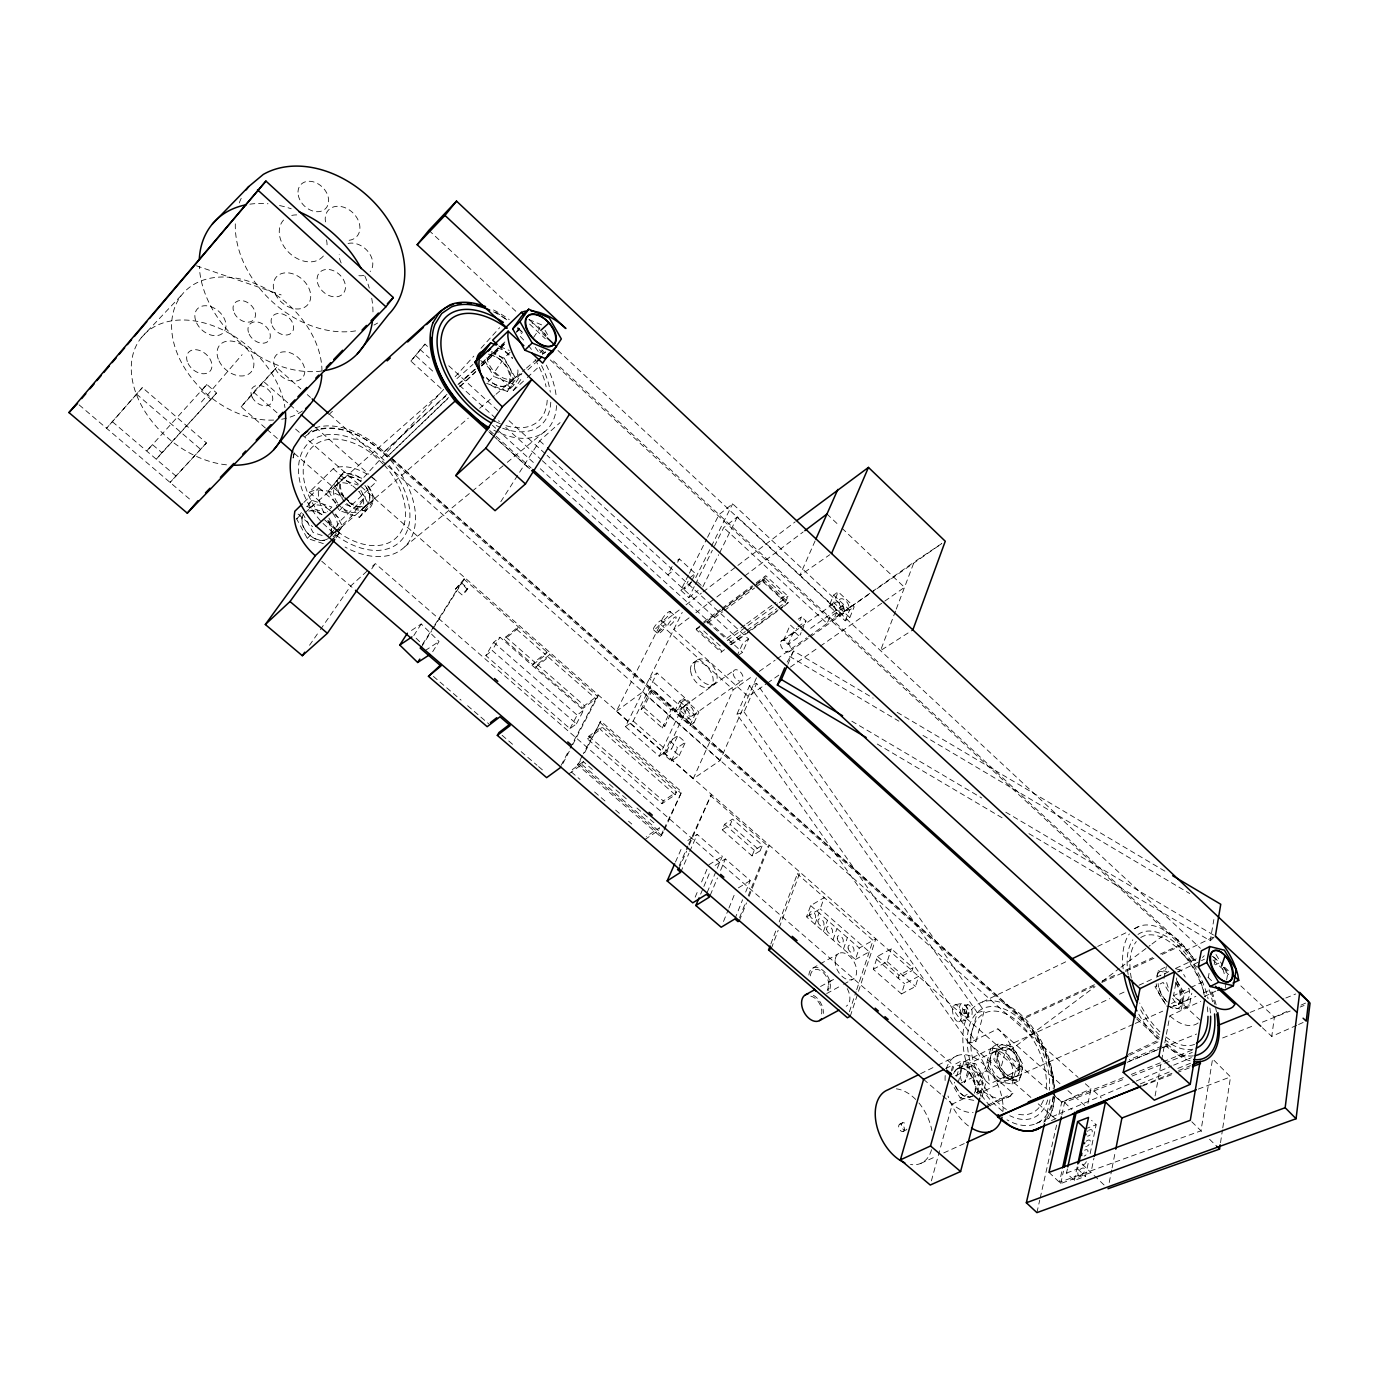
<?xml version="1.0" encoding="UTF-8"?>
<svg xmlns="http://www.w3.org/2000/svg" width="1379" height="1379" viewBox="0 0 1379 1379"><rect width="100%" height="100%" fill="white"/><g stroke="black" fill="none" stroke-linecap="round" stroke-linejoin="round"><path stroke-width="0.75" stroke-dasharray="5 3.75" d="M1190.06 1060.796A70.208 35.406 64.9 0 1 1178.683 1055.452L1166.858 1045.765L1166.944 1043.972L1129.298 1059.727M335.976 502.697L318.859 487.77L318.29 492.596A46.938 31.424 45.6 0 0 324.341 513.557M1296.639 1025.355L1271.766 1036.405L1274.386 1017.133L1238.17 983.434M1220.518 1142.726L1222.449 1129.987M1222.777 1127.85L1230.533 1076.878L1212.589 1058.865L1200.971 1130.814L1059.451 1182.286L1062.158 1169.926M1208.383 977.315L1209.055 973.315M1028.941 833.64L1210.228 940.754L1213.865 919.534M1225.224 987.95L1226.276 981.934M1226.638 979.935L1227.689 973.902L1223.432 966.851M1214.175 964.421L1215.261 958.439M1155.085 1095.926L1161.29 1062.209M1161.67 1060.089L1169.823 1015.823L1200.747 1001.326M1200.351 1020.305L1173.529 995.707L1176.787 977.97M1177.7 942.736L1178.269 939.72M1166.548 1006.015L1181.303 1009.307L1189.525 1005.205L1191.801 993.242M1181.303 1009.307L1184.389 993.363L1176.046 979.452M1109.233 1182.475L1111.681 1169.995M1112.095 1167.91L1115.37 1151.275M1048.971 1172.391L1060.761 1183.51L1090.996 1172.529L1093.978 1158.015M1163.945 978.452L1166.375 966.558M1067.398 1168.927L1066.501 1173.029L1074.31 1180.407L1085.445 1176.373L1088.445 1161.928M1090.151 1153.654L1096.15 1124.747L1091.582 1120.334M1157.015 976.711L1158.257 970.764L1164.755 967.403M1074.31 1180.407L1077.361 1165.996M1066.501 1173.029L1077.637 1168.961L1078.499 1164.841M1087.928 1103.355L1091.03 1088.824L1084.583 1083.101M1060.761 1183.51L1063.45 1171.15M1061.83 1114.818L1064.588 1102.476L1124.092 1079.154M1036.922 1212.624L1039.732 1200.109M1040.197 1198.023L1056.573 1125.074M1058.917 1114.646L1061.727 1102.149L1091.03 1088.824M1044.989 1121.627L1050.264 1098.753M455.415 589.074L461.172 582.576L467.843 588.454L465.757 591.677L462.086 594.935L455.518 589.195L465.051 577.939L432.903 628.858M1021.891 1019.788L1022.632 1016.857M1019.288 1080.429L1023.27 1064.95L1012.703 1046.851L998.034 1043.989L990.915 1047.695L986.709 1063.071L997.345 1081.36L1012.083 1084.032L1019.288 1080.429L1004.533 1077.723L997.345 1081.36M980.262 1096.167L981.848 1090.065A42.197 25.236 63.4 0 0 1010.531 1095.891L1012.962 1093.271L986.933 1070.569L992.932 1047.626L1018.667 1070.207L989.364 1084.118L963.8 1061.864L992.932 1047.626M1012.083 1084.032L1016.116 1068.587L1005.584 1050.539L990.915 1047.695M1001.499 1065.846L1004.567 1054.349M749.538 685.673L977.246 1012.531L968.885 1043.196L975.884 1041.748L984.158 1011.031L756.64 683.346L749.538 685.673L736.903 714.27L968.885 1043.196A41.698 25.408 63.6 0 1 988.915 1079.102L989.364 1084.118M931.394 1180.872L952.303 1104.079L968.92 1096.202M958.112 1082.791L963.8 1061.864M981.934 1097.029L986.106 1081.67L975.746 1063.812L961.094 1061.072L954.199 1064.691L952.544 1070.414M1004.533 1077.723L993.845 1059.382L998.034 1043.989M977.056 1092.875L979.176 1085.204L968.834 1067.398L954.199 1064.691M951.269 1071.035L952.941 1064.967L375.347 563.597L370.71 567.82M953.682 1073.672A15.548 9.86 62.4 0 1 967.748 1071.155L964.559 1082.584L969.092 1072.569L966.403 1070.156A15.548 9.446 65 0 0 953.906 1074.896M956.716 1076.361L961.094 1061.072M901.487 993.914L915.484 986.502L918.569 976.366L904.607 983.813L901.487 993.914L873.269 969.282L877.475 956.405L891.317 948.769L912.967 967.799L912.071 970.661L898.143 978.159L899.039 975.298L912.967 967.799M873.269 969.282L887.18 961.68L891.317 948.769M849.412 1011.755L856.031 991.777M856.687 989.777L873.028 940.357L797.355 873.924L800.079 872.269L778.928 928.308M850.274 1016.237L875.82 938.806L859.255 948.062L855.411 959.491L806.525 916.88L810.662 905.572L824.28 897.557L820.177 908.882L806.525 916.88M843.448 949.062L847.361 937.668M832.968 939.926L836.95 928.55M823.435 931.618L827.469 920.276M814.989 924.258L819.074 912.932M771.378 948.321L778.17 930.308M895.505 611.087L880.526 650.612L912.864 629.893M896.264 609.104L914.105 562.046L941.805 543.55L872.941 591.522M770.861 943.943L776.153 929.929M779.187 921.93L797.355 873.924M739.575 917.621L745.108 903.728M748.263 895.781L768.034 846.154L769.379 845.31L747.263 900.901M739.368 920.758L746.487 902.9M734.904 918.948L742.591 899.746M745.66 892.075L750.262 880.56L725.371 858.91L713.581 866.374M760.139 850.809L762.363 845.241L732.594 819.092L724.578 824.297L722.234 829.813L752.038 855.876L760.139 850.809L730.249 824.625L732.594 819.092M752.038 855.876L754.296 850.309L762.363 845.241M849.826 617.585L854.187 606.794L838.191 591.85L833.606 595.142L829.124 605.864L845.206 620.826L849.826 617.585L833.726 602.589L838.191 591.85M723.51 921.482L728.164 909.985M728.939 908.071L735.145 892.747M845.206 620.826L849.585 610.035L854.187 606.794M707.565 537.276L719.045 514.557L732.663 503.8L843.724 607.329L841.19 613.534L737.351 516.901L723.682 527.605L713.305 548.394M836.691 612.31L834.14 618.516L871.183 592.746M710.271 895.161L717.425 877.992M720.596 870.356L725.371 858.91M707.168 892.472L722.32 856.273L697.188 834.398L685.484 842.035M700.653 894.092L703.066 888.386M703.876 886.473L710.288 871.252M695.171 897.143L698.377 889.541M701.601 881.939L707.255 868.615M787.15 662.11L793.614 650.922L873.114 698.084M788.133 644.458L794.752 629.083L790.236 624.911L783.548 640.27L788.133 644.458L799.458 636.426L801.113 632.582M801.923 630.651L806.025 621.033L801.492 616.844L798.269 619.154M787.909 664.282L793.614 650.922M974.332 1093.219L985.795 1066.519M783.548 640.27L794.873 632.203L796.528 628.359M799.837 620.688L801.492 616.844M680.674 872.286L688.931 853.342M689.759 851.446L697.188 834.398M679.244 865.667L687.811 846.103M688.673 844.155L711.409 794.373L687.449 849.136M678.899 868.701L686.604 851.102M736.903 714.27L744.074 711.978L756.64 683.346M815.092 540.93L799.82 575.526L829.796 554.72M784.392 606.157L788.357 602.433L763.018 579.025L754.52 585.368M679.192 610.018L660.489 624.239L616.361 711.305L693.189 778.79L719.993 760.605L758.45 673.297M675.486 862.03L682.14 846.896M778.342 607.467L785.306 602.399L788.03 596.262L765.776 575.681L754.003 584.455M693.189 778.79L733.266 689.741L752.365 676.262M738.196 655.439L742.488 652.336L748.556 638.977L547.101 455.415M582.352 755.606L577.577 764.914L660.507 836.536L663.109 830.83M663.971 828.934L681.691 791.874L600.83 721.148L583.3 753.744M660.507 836.536L663.575 831.847M664.454 829.934L681.691 791.874M644.993 839.432L658.352 830.554L659.662 827.676L646.32 836.553M675.21 794.787L676.468 792.011L601.778 726.75L588.867 736.214L587.471 738.92L662.006 803.733L675.21 794.787L600.399 729.474L601.778 726.75M736.765 656.456L742.867 643.097L748.556 638.977M662.006 803.733L663.282 800.958L676.468 792.011M763.018 579.025L762.449 580.249L787.805 603.674M756.226 586.782L762.966 581.766L765.776 575.681M693.965 722.751L698.912 712.064L683.553 698.395L679.554 701.256L674.503 711.892L689.931 725.578L693.965 722.751L678.502 709.013L683.553 698.395M679.192 755.589L685.363 742.247L677.83 735.593L670.022 741.075L663.764 754.365L671.349 761.036L679.192 755.589L671.59 748.883L677.83 735.593M696.774 628.428L696.188 629.651L721.079 652.181L721.648 650.94L696.774 628.428L700.17 625.894M671.349 761.036L677.537 747.711L685.363 742.247M689.931 725.578L694.895 714.908L698.912 712.064M659.179 756.226L667.022 750.728L689.81 702.256L656.99 673.004L649.337 678.658L682.088 707.772L659.179 756.226L625.445 726.63L682.243 612.414M662.299 727.922L670.97 709.823L673.521 707.979L652.612 689.414L650.061 691.275L641.166 709.289L662.299 727.922L664.885 726.095L673.521 707.979M702.825 586.868L718.683 554.72M719.614 552.841L737.351 516.901M641.166 709.289L643.734 707.41L652.612 689.414M625.445 726.63L633.22 721.01L656.99 673.004M688.431 575.129L680.795 590.281L688.793 597.555L694.447 586.213M695.395 584.334L712.357 550.29M695.723 577.629L732.663 503.8M691.189 581.869L689.534 585.179L683.932 589.488L688.104 581.18M692.034 580.197L695.361 573.543L679.33 558.909L673.779 563.253M689.397 573.25L706.617 539.172M568.872 773.878L581.904 764.483L583.351 761.656L594.711 771.499M577.577 764.914L580.8 760.243M584.61 752.796L600.83 721.148M677.641 562.201L679.33 558.909M672.073 566.562L667.798 574.819L673.383 570.475M561.167 765.311L569.079 750.107M570.079 748.194L595.831 698.791L548.394 657.162L549.859 654.56L537.258 664.454L535.793 667.074L583.041 708.358L597.124 697.826M562.942 763.449L571.733 746.573M572.699 744.694L598.503 695.171L584.42 705.703L583.041 708.358M576.456 723.854L583.576 710.288L499.956 637.219L493.682 642.321L485.839 655.542L569.992 728.646L576.456 723.854L492.131 650.44L499.956 637.219M569.992 728.646L577.129 715.098L583.576 710.288M516.453 332.408L519.642 328.598L519.056 330.046M533.035 664.661L545.636 654.749L547.101 652.129L534.518 662.058L533.035 664.661L504.3 639.546L505.834 636.96L518.297 626.842L516.78 629.427L504.3 639.546M432.678 651.715L439.039 641.511L421.216 623.963L410.839 630.892M422.422 644.527L433.713 626.652M434.833 624.877L460.81 583.765M421.422 647.044L431.748 630.686M421.216 623.963L413.648 635.805L419.63 641.666M500.784 501.732L539.706 440.815L560.081 422.595M486.666 383.345L507.317 391.481L514.384 384.62L521.883 373.519M480.754 360.471L513.436 390.429L522.848 376.501M507.317 391.481L515.918 378.76L522.969 371.934M533.518 337.51L539.93 328.15A19.237 11.256 46.4 0 0 532.035 322.979M371.744 568.837L375.347 563.597M495.492 370.623L502.025 361.212M309.551 645.251L319.204 631.341M320.411 629.6L350.594 586.075L369.158 569.217M336.373 505.145L339.337 510.54L359.505 517.315L365.607 511.35L374.743 498.543L366.9 484.339M359.505 517.315L368.658 504.507L374.743 498.543M333.218 539.103L342.457 526.295L335.735 514.039M333.115 536.879L342.457 526.295M335.993 537.844L339.717 532.673A46.938 31.424 45.6 0 1 327.444 518.745M330.236 536.414L351.542 516.28L365.435 497.026L358.988 491.372M330.719 534.449L341.182 520.021L365.435 497.026M312.757 431.265A73.966 48.644 48.9 0 1 382.914 452.95L387.223 456.742L448.554 397.531M335.39 503.352L328.478 490.786L343.923 472.032L363.953 479.013M328.478 490.786L343.923 472.032M323.324 543.602L307.276 538.396L296.64 518.918L301.415 512.574M307.224 506.679L311.982 500.336L331.891 507.041L327.512 511.419M441.073 388.482L410.873 361.091L424.973 344.112L428.145 347.008M410.873 361.091L424.973 344.112M265.389 428.024L241.153 406.839L253.529 392.119L276.61 367.435L300.812 388.878M241.153 406.839L276.61 367.435M206.454 442.935L170.082 482.443L206.454 442.935L142.382 387.568L106.545 428.266L142.382 387.568M201.437 401.996L242.101 354.662M161.912 452.691L156.258 459.207L216.624 392.981L206.884 384.482L146.691 451.054L152.397 444.538L161.912 452.691L216.624 392.981M206.884 384.482L201.231 390.947L211.021 399.479M443.676 389.395L360.436 481.168A17.703 11.601 47.9 0 0 343.302 478.892A17.703 11.601 47.9 0 0 343.767 496.147M455.156 376.726L473.807 356.161M480.995 348.249L499.646 327.685M141.279 337.7L181.873 294.778M311.982 500.336L306.172 506.231L326.047 512.885M296.64 518.918L302.466 513.022L313.136 532.553L323.169 535.828M335.304 486.218L341.32 480.133M307.276 538.396L313.136 532.553M339.337 510.54L345.388 504.507L365.607 511.35M491.165 352.834L504.197 358.109L511.178 351.197M331.408 535.276L335.821 530.949M488.063 381.966L493.699 376.415L514.384 384.62M362.039 509.127L368.124 503.145M333.201 513.074L309.241 492.217L333.201 468.722L337.39 467.205A46.938 31.424 45.6 0 1 367.21 474.255M303.828 502.456L318.859 487.77M509.489 383.155L516.522 376.312M459.552 386.861L476.324 370.899M481.219 366.038L505.645 342.768M387.223 456.742L447.641 398.79M460.19 386.62L475.445 372.123M481.892 365.78L506.334 342.492M344.75 498.388A46.317 31.527 45.3 0 1 352.61 504.3L376.777 481.305L370.365 475.634M328.254 535.259L334.235 529.605M336.666 535.552L339.717 532.673M539.982 352.817L543.033 349.956M527.916 369.848L535.569 362.694M513.436 390.429L525.761 378.966M527.295 377.518L539.62 366.038M308.241 433.575L314.567 427.766M328.754 414.683L333.494 410.321M446.951 394.394L382.948 452.95L446.175 395.721M458 384.396L475.393 368.658M481.719 362.936L505.421 341.475M516.487 331.46L519.642 328.598M458.828 384.276L479.392 365.676M480.961 364.246L504.68 342.785M1210.228 940.754L1215.364 936.117M305.035 512.678L442.538 391.291M456.949 378.57L472.945 364.452M328.409 538.362L468.274 418.13M479.685 408.305L494.389 395.687M496.009 394.273L524.882 369.469M526.468 368.107L535.983 359.919M542.326 354.472L545.481 351.748M404.702 546.842L505.61 463.706M507.265 462.344L546.963 429.645M485.839 655.542L492.131 650.44M535.793 667.074L548.394 657.162M689.776 577.853L695.361 573.543M680.795 590.281L693.223 580.731M688.793 597.555L698.136 590.436M686.001 604.847L701.359 593.177M703.066 591.884L795.183 521.848M658.145 631.978L661.954 629.083M689.086 617.861L673.762 629.41L748.228 696.498L765.793 684.243M695.895 612.741L803.147 531.966M1010.686 1049.884L1013.375 1052.349A15.824 9.36 64.7 0 1 1019.374 1071.914A15.824 9.36 64.7 0 1 1007.325 1075.103L1004.584 1072.638A15.824 9.36 64.7 0 1 998.586 1053.022A15.824 9.36 64.7 0 1 1010.686 1049.884L1095.098 986.623M1101.993 981.452L1119.231 968.541M1120.955 967.248L1150.241 945.287M1151.965 944.012L1167.461 932.376M703.583 622.084L720.39 609.552M722.079 608.294L752.331 585.713M701.859 624.635L720.545 610.707M722.251 609.432L752.831 586.627M696.188 629.651L699.584 627.117M706.376 622.05L725.837 607.605M726.767 606.846L757.364 584.058M758.398 583.334L765.242 578.232L784.53 596.056L777.635 601.089M707.393 623.136L722.544 611.862M724.234 610.604L754.554 588.023M616.361 711.305L642.58 692.034L719.993 760.605M587.471 738.92L600.399 729.474M692.81 663.247L696.757 660.351M744.919 625.015L725.975 638.873L706.996 621.653M746.642 623.756L775.912 602.347M727.198 640.666L746.315 626.721M748.056 625.445L777.601 603.881M779.342 602.606L788.03 596.262M729.577 642.976L745.263 631.565M747.004 630.289L776.601 608.742M730.198 644.734L745.591 633.53M747.297 632.289L778.084 609.897M779.807 608.656L788.357 602.433M721.079 652.181L724.492 649.681M731.335 644.717L750.159 631.03M751.883 629.789L782.669 607.398M583.351 761.656L570.32 771.068L580.025 779.428M681.088 702.635L685.087 699.756M674.503 711.892L678.502 709.013M710.961 686.121L714.943 683.277M684.777 705.548L734.076 670.315M682.088 707.772L689.81 702.256M797.976 626.79L806.025 621.033M829.124 605.864L833.726 602.589M781.393 640.925L798.734 628.548M800.475 627.324L835.174 602.589M810.645 628.341L844 604.692M843.724 607.329L829.71 617.258L827.124 623.463L723.682 527.605M692.723 715.546L742.195 680.571M847.982 608.553L852.584 605.295M759.312 671.349L775.136 660.179M776.894 658.938L806.801 637.822M808.559 636.581L870.115 593.108M871.89 591.867L914.105 562.046M789.65 651.405L808.801 637.891M810.542 636.667L843.603 613.327M663.764 754.365L671.59 748.883M767.534 683.019L779.842 674.434M790.374 667.074L818.471 647.458M820.212 646.217L904.503 587.351L840.931 527.226M425.146 650.612L439.039 641.511M722.234 829.813L730.249 824.625M708.858 864.805L722.32 856.273M738.386 887.869L750.262 880.56M812.645 968.179L818.264 965.024M820.126 963.973L838.828 953.475M855.411 959.491L869.253 951.82L820.177 908.882M820.539 986.502L831.847 980.262M826.642 993.587L841.707 985.33M843.586 984.296L853.015 979.142M956.785 1069.156L963.68 1065.553M993.569 1052.229L1000.689 1048.523M968.834 1067.398L975.746 1063.812M1005.584 1050.539L1012.703 1046.851M986.709 1063.071L993.845 1059.382M1164.376 973.902L1169.271 971.385M1177.804 971.73L1181.045 970.058L1185.233 977.039M979.176 1085.204L986.106 1081.67M1016.116 1068.587L1023.27 1064.95M949.786 1079.947L960.232 1097.994L967.196 1094.443M1009.428 1079.481L1016.616 1075.861M1184.389 993.363L1192.559 989.243M1171.478 1003.533L1174.77 1001.878L1189.525 1005.205M1178.407 1004.481L1186.629 1000.361A16.91 9.412 60.9 0 0 1188.922 988.398L1173.529 995.707M1059.968 1083.635L997.827 1028.855L968.885 1043.196L1031.751 1098.184M920.603 1073.689L936.013 1066.105M937.944 1065.157L957.198 1055.659M945.598 1068.57L952.941 1064.967M1204.108 994.742L1203.574 991.208A45.059 23.891 62.3 0 0 1181.441 952.734L1213.468 937.03M955.302 1075.844L960.715 1073.224M1177.873 972.057L1204.47 959.198M982.365 1002.033L1066.932 961.249M1097.684 946.425L1126.505 932.514M1134.193 928.808L1139.968 926.033M961.249 1082.929L986.933 1070.569M1215.295 964.835L1218.795 963.163M899.901 1124.075L902.607 1122.782M1190.784 987.502L1202.281 982.038M976.315 1092.685L981.848 1090.065M903.176 1131.435A4.034 2.551 64.7 0 0 902.762 1125.074A4.034 2.551 64.7 0 0 898.66 1126.764A4.034 2.551 64.7 0 0 903.176 1131.435L905.9 1130.142M1128.143 1054.435L1158.981 1039.921M1204.384 996.5L1215.83 991.122M1129.729 1055.176L1158.705 1041.576M987.123 1105.337L1012.962 1093.271M990.225 1105.372L1010.531 1095.891M1094.443 984.709L1022.615 1018.133L1022.149 1019.529A66.037 37.405 66 0 1 1053.194 1088.479M1102.2 981.107L1117.731 973.884M1125.488 970.264L1152.672 957.629M1160.428 954.009L1181.786 944.081L1195.507 960.56M1094.012 986.123L1022.149 1019.529L389.137 457.862M1101.787 982.503L1154.223 958.129M1161.997 954.509L1181.407 945.494L1181.786 944.081L551.066 358.712M958.371 1068.363L1109.75 998.689M1119.489 994.207L1125.333 991.518M1138.968 985.244L1154.551 978.073M1156.498 977.177L1162.342 974.488A16.841 8.963 63.5 0 0 1160.394 975.798M1175.804 968.299L1200.799 956.785M920.758 1163.393L936.082 1156.412M943.753 1152.913L964.817 1143.312M1274.386 1017.133L1289.589 1010.29M1300.983 1005.153L1308.568 1001.723M1133.245 1024.321L970.764 1096.857A15.548 9.446 65 0 1 962.697 1095.133L959.991 1092.72A15.548 9.446 65 0 1 954.371 1082.187M1135.21 1023.442L1162.704 1011.169M1170.547 1007.67L1195.852 996.379M1203.608 992.914L1211.365 989.45M1298.553 1024.511L1306.223 1021.115M1035.991 1123.626L1134.314 1081.877M1136.279 1081.05L1171.685 1066.019M1173.65 1065.174L1191.353 1057.676M1127.108 1062.364L1156.912 1049.919M1158.912 1049.074L1166.858 1045.765M1051.419 1120.558L1057.331 1118.11M1140.312 1083.911L1169.944 1071.707M1177.838 1068.449L1191.68 1062.761M1143.053 1085.204L1176.649 1071.38M1178.631 1070.552L1190.491 1065.674M1129.073 1061.261L1160.825 1048.454M1162.807 1047.644L1196.541 1034.026M1250.115 1012.393L1283.832 998.775M1285.831 997.982L1295.743 993.983M1055.263 1096.46L1061.727 1102.149L1123.316 1077.585M1131.263 1074.413L1161.049 1062.537M1163.049 1061.744L1192.835 1049.85M1222.639 1037.973L1254.425 1025.304M1262.371 1022.132L1290.192 1011.031M1300.121 1007.066L1304.086 1005.498M1132.107 1076.016L1192.232 1052.436M1142.346 1086.049L1174.443 1073.62M1176.459 1072.845L1190.508 1067.415M1085.204 1128.901L1096.15 1124.747M1198.351 1089.065L1230.533 1076.878M309.241 492.217L313.429 490.665A46.317 31.527 45.3 0 1 343.112 497.388M467.722 588.333L462.086 594.935M955.371 1004.774L962.266 1003.257M964.369 1005.463L967.834 1004.705M963.49 1009.79L965.231 1009.411M964.352 1013.737A2.017 0.948 76.9 0 0 964.524 1010.652A2.017 0.948 76.9 0 0 962.887 1010.91A2.017 0.948 76.9 0 0 964.352 1013.737L966.076 1013.375A2.017 0.948 76.9 0 0 966.248 1010.273A2.017 0.948 76.9 0 0 964.628 1010.531A2.017 0.948 76.9 0 0 966.076 1013.375M977.246 1012.531L984.158 1011.031M966.92 1017.34A6.068 2.844 76.9 0 0 967.437 1008.049A6.068 2.844 76.9 0 0 962.559 1008.807A6.068 2.844 76.9 0 0 966.92 1017.34L970.385 1016.582A6.085 2.844 76.9 0 0 970.902 1007.291A6.085 2.844 76.9 0 0 966.024 1008.066A6.085 2.844 76.9 0 0 970.385 1016.582M958.681 1021.77A8.688 4.085 76.9 0 0 959.75 1008.756A8.688 4.085 76.9 0 0 952.613 1009.29A8.688 4.085 76.9 0 0 958.681 1021.77L965.576 1020.288A8.705 4.085 76.9 0 0 966.627 1007.256A8.705 4.085 76.9 0 0 959.508 1007.773A8.705 4.085 76.9 0 0 965.576 1020.288M960.232 1097.994L974.953 1100.528M1158.257 970.764L1164.548 972.264M1175.546 968.747L1181.045 970.058M196.473 265.802L281.126 294.899M337.924 478.117L357.919 485.046M499.991 346.646L509.316 350.438M528.95 319.549L542.05 325.048M851.86 721.217L981.693 797.958M1005.791 812.214L1213.503 935.014M877.251 744.022L1004.895 819.436M897.16 712.34L1165.272 871.373M789.598 656.387L898.901 721.165M922.982 735.438L1189.749 893.558M506.817 319.773L498.957 314.136A79.482 47.041 49.4 0 0 493.596 311.171M1166.944 1043.972L1178.58 1053.522A67.95 34.268 64.9 0 0 1189.594 1058.693M112.457 421.784L175.685 475.807M79.137 404.892L191.922 501.06M433.402 676.382L461.086 700.136M467.602 705.72L488.787 723.889M502.094 735.3L514.798 746.194M521.141 751.641L537.017 765.259M538.603 766.621L544.964 772.068M136.469 394.032L200.886 449.554M594.573 791.977L605.898 801.733M615.603 810.094L622.067 815.661M628.531 821.229L631.772 824.021M321.721 561.219L353.869 588.885M923.585 1079.361L941.133 1094.461M942.736 1095.84L952.303 1104.079A41.698 25.408 63.6 0 0 973.126 1112.474M298.054 514.074L312.619 526.692M609.328 784.134L627.186 799.579M636.926 808.008L656.404 824.866M581.904 764.483L658.352 830.554M578.887 763.966L661.851 835.657M493.682 642.321L577.129 715.098M334.804 514.47L341.182 520.021M588.867 736.214L663.282 800.958M876.544 959.25L904.607 983.813M505.834 636.96L534.518 662.058M537.258 664.454L584.42 705.703M266.992 429.438L278.299 439.315M294.451 453.45L342.923 495.819M344.543 497.233L352.61 504.3M1038.197 1103.821L1057.555 1120.731M810.662 905.572L859.255 948.062M599.52 722.096L680.364 792.77M337.527 504.059L351.542 516.28M516.78 629.427L545.636 654.749M333.201 468.722L357.385 489.941M467.378 589.522L461.172 582.576M887.18 961.68L915.484 986.502M877.475 956.405L899.039 975.298M724.578 824.297L754.296 850.309M633.22 721.01L667.022 750.728M253.529 392.119L277.782 413.407M295.554 429.041L300.415 433.299M302.018 434.713L1047.178 1089.358M463.827 579.008L597.21 696.136M710.082 795.252L768.034 846.154M643.734 707.41L664.885 726.095M264.285 382.121L288.401 403.375M290.004 404.788L298.036 411.873M315.722 427.456L368.745 474.221M1067.932 1090.651L1087.048 1107.509M670.022 741.075L677.537 747.711M650.061 691.275L670.97 709.823M307.258 394.584L310.482 397.445M329.84 414.579L386.275 464.585M387.895 465.999L1078.119 1077.395M679.554 701.256L694.895 714.908M391.636 458.069L1022.615 1018.133A68.157 38.595 66 0 1 1054.452 1087.238M653.491 629.72L657.955 633.737M1002.499 1111.25L991.966 1101.787A60.176 35.595 64.7 0 1 969.006 1027.027A60.176 35.595 64.7 0 1 1015.289 1015.375L1025.373 1024.649A60.176 35.595 64.7 0 1 1049.488 1090.22M661.506 620.429L667.936 626.169M660.489 624.239L733.266 689.741M670.022 611.466L675.986 616.861M416.044 355.954L435.143 373.295M492.475 425.353L495.664 428.248M497.25 429.679L533.88 462.948M540.24 468.722L742.488 652.336M489.683 430.438L531.139 468.015M1137.003 1017.34L1159.325 1037.577M488.769 431.696L491.941 434.575M493.544 436.023L530.105 469.153L496.543 438.781M490.148 432.989L494.94 437.333M1136.692 1018.96L1159.032 1039.214M703.79 630.996L708.496 635.271M710.064 636.684L722.613 648.044M419.819 349.249L429.369 357.937M459.603 385.448L499.388 421.629M505.748 427.421L540.758 459.259M542.361 460.707L742.867 643.097M697.464 581.972L701.48 585.644M539.706 440.815L546.067 446.606M448.761 365.797L499.526 412.045M509.041 420.716L545.515 453.967M794.873 632.203L799.458 636.426M498.784 345.819L512.592 358.557M324.513 519.711L336.545 530.812A61.796 40.491 47.9 0 0 399.41 534.19A61.796 40.491 47.9 0 0 384.638 465.464M323.048 523.434L334.856 534.328A67.278 44.076 47.9 0 0 403.254 537.948A67.278 44.076 47.9 0 0 387.189 463.172M1181.441 952.734L1197.006 967.162M1207.918 977.263L1214.141 983.037M1262.423 1027.751L1271.766 1036.405M762.966 581.766L785.306 602.399M522.693 332.373L519.538 329.443L518.694 330.65L521.848 333.58M541.602 349.938L544.757 352.869M539.206 349.68L543.947 354.075M550.255 359.919L1181.407 945.494L1194.886 961.68M348.249 501.404L349.938 502.973A17.703 11.601 47.9 0 0 367.021 505.162A17.703 11.601 47.9 0 0 366.538 487.942M346.715 503.473L348.784 505.386A21.564 14.135 47.9 0 0 370.434 507.162A21.564 14.135 47.9 0 0 366.831 484.029M833.606 595.142L849.585 610.035M529.157 319.566L546.187 335.425M1213.641 956.992L1218.346 961.37M1224.621 967.213L1229.327 971.592M542.55 333.597L545.653 336.493M1223.501 967.558L1229.792 973.419M428.869 230.327L517.039 312.378M529.639 324.099L545.377 338.751M557.978 350.473L1200.385 948.269M1212.986 959.991L1228.723 974.643M383.207 464.12L373.192 454.674A61.796 40.491 47.9 0 0 310.292 449.261A61.796 40.491 47.9 0 0 321.824 516.608M384.086 460.241L374.743 451.433A67.278 44.076 47.9 0 0 305.311 446.658A67.278 44.076 47.9 0 0 321.738 522.227M826.969 514.022L839.38 525.761M1082.17 1164.135L1090.996 1172.529M1094.099 1175.477L1104.907 1185.768M1077.637 1168.961L1085.445 1176.373M1051.694 1092.496L1061.727 1102.149M1064.588 1102.476L1071.828 1109.44M1094.03 1090.944L1101.304 1097.994M1191.818 1121.799L1203.833 1133.624M1209.538 1139.244L1216.692 1146.277M744.074 711.978L975.884 1041.748M1215.985 954.492L1222.363 965.076M1168.427 991.277L1163.135 982.417L1154.964 986.623L1165.496 1004.257M1172.65 998.344L1174.77 1001.878M545.05 330.288L548.049 335.545M504.197 358.109L515.918 378.76M484.77 360.643L493.699 376.415M360.85 490.355L368.658 504.507M334.511 484.701L343.423 500.905M328.926 518.108L336.579 532.07M1018.667 1070.207L1018.15 1065.14A42.197 25.236 63.4 0 0 997.827 1028.855M828.227 990.794A14.859 9.498 61.6 0 1 834.226 979.504M847.223 988.605A14.859 9.498 61.6 0 1 846.189 1006.274M808.887 975.056A14.497 9.343 61.2 0 1 823.177 970.644A14.497 9.343 61.2 0 1 828.503 991.966M813.386 995.31A14.686 9.532 61.8 0 1 823.349 1013.444M810.818 996.155A12.583 8.171 61.8 0 1 820.315 1005.153A12.583 8.171 61.8 0 1 820.195 1017.288M810.421 975.901A12.428 7.998 61.2 0 1 822.677 972.109A12.428 7.998 61.2 0 1 827.228 990.381M1089.048 1130.142A4.034 2.206 -46.6 0 1 1092.202 1131.814A4.034 2.206 -46.6 0 1 1087.566 1136.158M1087.445 1131.418A4.034 2.206 -46.6 0 1 1088.221 1130.711M1086.169 1141.243A4.051 2.224 -46.7 0 1 1090.341 1141.071A4.051 2.224 -46.7 0 1 1087.359 1146.035M1086.531 1146.449A4.051 2.224 -46.7 0 1 1085.738 1146.639M1084.601 1150.258A4.068 2.241 -46.9 0 1 1087.997 1151.413A4.068 2.241 -46.9 0 1 1084.135 1156.102M1086.324 1161.687A4.085 2.258 -47.1 0 1 1083.618 1164.755A4.085 2.258 -47.1 0 1 1080.722 1165.048M226.501 464.826A86.756 60.866 39.8 0 1 132.832 382.466A86.756 60.866 39.8 0 1 195.559 321.083A86.756 60.866 39.8 0 1 284.953 407.615M302.415 410.994A84.326 60.538 40.6 0 1 281.454 419.268M273.663 420.078A84.326 60.538 40.6 0 1 173.685 342.406A84.326 60.538 40.6 0 1 238.877 278.679A84.326 60.538 40.6 0 1 321.945 372.899M321.376 371.072A97.34 71.742 41.9 0 1 199.3 266.371M249.875 204.178A97.34 71.742 41.9 0 1 267.991 203.782M279.558 205.54A97.34 71.742 41.9 0 1 291.262 208.798M364.814 275.972A97.34 71.742 41.9 0 1 369.296 288.142M371.709 298.243A97.34 71.742 41.9 0 1 372.968 313.395M377.587 323.048A94.789 71.191 42.7 0 1 373.95 325.048M355.592 330.891A94.789 71.191 42.7 0 1 235.378 222.329M239.274 202.92A94.789 71.191 42.7 0 1 241.825 197.076M323.358 256.011A26.822 20.082 43.2 0 1 288.797 252.443A26.822 20.082 43.2 0 1 285.246 218.52M291.762 215.434A26.822 20.082 43.2 0 1 297.64 214.934M326.478 239.877A26.822 20.082 43.2 0 1 327.047 245.893M363.832 275.404A18.685 14.169 42 0 1 356.851 275.369M341.182 263.027A18.685 14.169 42 0 1 339.2 254.581M348.06 243.48A18.685 14.169 42 0 1 368.296 251.892A18.685 14.169 42 0 1 370.21 271.542M325.513 221.898A19.375 14.738 43.3 0 1 339.424 206.333A19.375 14.738 43.3 0 1 359.643 224.863A19.375 14.738 43.3 0 1 345.646 240.342M968.437 1125.936A41.473 25.167 64 0 1 948.011 1096.029M945.115 1080.533A41.473 25.167 64 0 1 945.46 1073.121M946.322 1068.949A41.473 25.167 64 0 1 979.573 1060.951A41.473 25.167 64 0 1 1002.998 1111.284M931.549 1149.655A40.301 25.511 64.7 0 1 910.468 1164.479M896.333 1088.841A40.301 25.511 64.7 0 1 916.328 1100.063M918.948 1102.993A40.301 25.511 64.7 0 1 931.894 1130.573M906.865 1129.16A4.034 2.551 64.7 0 1 902.59 1128.643A4.034 2.551 64.7 0 1 902.228 1123.006A4.034 2.551 64.7 0 1 906.606 1125.505M1054.245 1091.254A68.088 38.578 66 0 0 1022.27 1018.323L383.724 451.622A76.397 50.247 48.9 0 0 313.05 428.593M1054.263 1093.133A68.088 38.578 66 0 1 1048.368 1118.765M293.055 457.966A73.966 48.644 48.9 0 1 295.089 450.433M493.51 309.947A82.516 49.006 50.3 0 1 509.247 319.635M493.579 311.861A79.965 47.489 50.3 0 1 507.196 320.031M1212.02 991.846A70.208 35.406 64.9 0 1 1216.106 1004.843M1210.883 991.966A67.95 34.268 64.9 0 1 1214.727 1004.119M1215.692 1008.118A67.95 34.268 64.9 0 1 1216.485 1012.065M1053.16 1096.288A66.037 37.405 66 0 1 1043.731 1122.178M1054.539 1097.253A68.157 38.595 66 0 1 1048.764 1118.662M1198.144 1022.942A45.059 23.891 62.3 0 1 1169.823 1015.823M545.532 352.369A19.237 11.256 46.4 0 1 542.585 353.386M517.952 331.046A19.237 11.256 46.4 0 1 518.108 327.495M544.36 333.08A19.237 11.256 46.4 0 1 546.118 335.786M327.685 538.844A17.375 11.825 43.7 0 1 307.965 533.587A17.358 11.67 47.4 0 1 303.156 515.125M303.483 514.298A17.375 11.825 43.7 0 0 307.965 533.587L311.361 536.465A17.358 11.67 47.4 0 0 325.789 539.965M308.81 511.057A17.375 11.825 43.7 0 1 322.565 515.091M327.806 520.417A17.375 11.825 43.7 0 1 331.288 533.863M332.753 513.419A17.427 11.825 43.8 0 1 330.564 534.259M309.292 508.403A17.427 11.825 43.8 0 1 329.581 510.196M358.833 491.458A17.651 11.773 44.2 0 1 360.988 510.316A17.651 11.773 44.2 0 1 341.682 507.3M337.51 502.783A17.651 11.773 44.2 0 1 335.597 485.839A17.651 11.773 44.2 0 1 351.955 485.546M364.883 485.442A17.703 11.756 44.3 0 1 367.073 504.352A17.703 11.756 44.3 0 1 347.749 501.284M343.561 496.75A17.703 11.756 44.3 0 1 342.699 478.703A17.703 11.756 44.3 0 1 361.677 482.167M490.252 355.075A18.91 11.394 46 0 1 510.764 379.828A18.91 11.394 46 0 1 486.528 377.812M517.883 369.882A18.978 11.36 46.1 0 1 503.783 378.242A18.978 11.36 46.1 0 1 486.994 357.471M497.233 348.129A18.978 11.36 46.1 0 1 512.419 357.868M547.204 400.203A67.226 39.784 49.4 0 1 505.576 425.559M500.387 423.732A67.226 39.784 49.4 0 1 495.078 421.353M535.104 359.609A67.226 39.784 49.4 0 1 546.101 386.792M491.458 351.628A22.978 13.6 49.4 0 1 513.04 380.725A22.978 13.6 49.4 0 1 489.149 383.621M390.481 460.207A74.363 48.73 47.9 0 1 410.942 538.413A74.363 48.73 47.9 0 1 345.078 547.032M293.193 457.897A74.363 48.73 47.9 0 1 295.416 450.088M305.087 436.488A74.363 48.73 47.9 0 1 387.62 457.121M488.39 354.179A18.927 11.187 49.4 0 1 509.868 378.863A18.927 11.187 49.4 0 1 486.666 377.794M550.773 402.254A71.915 42.542 49.4 0 1 502.628 428.231M500.767 427.507A71.915 42.542 49.4 0 1 493.182 424.008M520.228 336.407A71.915 42.542 49.4 0 1 525.778 342.371M528.381 345.474A71.915 42.542 49.4 0 1 532.122 350.335M541.533 365.573A71.915 42.542 49.4 0 1 550.29 392.153M556.53 405.564A79.482 47.041 49.4 0 1 500.215 433.178M498.353 432.368A79.482 47.041 49.4 0 1 490.907 428.645M517.625 327.978A79.482 47.041 49.4 0 1 522.02 332.132M535.259 347.387A79.482 47.041 49.4 0 1 539.844 353.989M546.291 365.09A79.482 47.041 49.4 0 1 556.358 397.876M344.647 501.56A21.564 14.135 47.9 0 1 339.424 477.41A21.564 14.135 47.9 0 1 361.574 478.823M310.964 510.54A17.358 11.67 47.4 0 1 322.065 514.729M328.064 521.331A17.358 11.67 47.4 0 1 331.132 532.708M1202.574 957.612A17.134 9.308 60.7 0 1 1204.263 955.733M1212.244 956.268A17.134 9.308 60.7 0 1 1218.14 961.422M1222.69 968.972A17.134 9.308 60.7 0 1 1224.673 976.918M972.35 1096.046A15.548 9.86 62.4 0 1 954.561 1084.411M967.748 1071.155A15.548 9.86 62.4 0 1 975.401 1091.478M961.491 1080.843A15.6 9.843 62.3 0 1 966.041 1064.622A15.6 9.843 62.3 0 1 981.4 1077.223A15.6 9.843 62.3 0 1 976.935 1093.495M1175.856 982.21A16.858 9.429 61 0 1 1181.251 998.758A16.858 9.429 61 0 1 1173.374 1005.291M1167.358 1001.999A16.858 9.429 61 0 1 1158.136 983.606M1186.595 1000.378A16.91 9.412 60.9 0 1 1175.563 997.862M1168.168 987.347A16.91 9.412 60.9 0 1 1166.289 979.418M1047.712 1099.942A60.176 35.595 64.7 0 1 1009.807 1115.68M1194.593 1044.317A59.849 31.855 63.6 0 1 1165.876 1036.905M1159.998 1031.82A59.849 31.855 63.6 0 1 1139.692 1002.998M1131.332 978.142A59.849 31.855 63.6 0 1 1136.296 941.564M1140.726 937.565A59.849 31.855 63.6 0 1 1205.298 996.914M1207.28 1006.894A59.849 31.855 63.6 0 1 1207.935 1014.496M1176.994 981.279A20.461 10.894 63.5 0 1 1181.872 1003.929A20.461 10.894 63.5 0 1 1168.203 1005.67M1164.772 1002.43A20.461 10.894 63.5 0 1 1156.171 983.761M1156.826 975.574A20.461 10.894 63.5 0 1 1167.082 971.833M1053.246 1097.046A66.502 39.353 64.7 0 1 1006.998 1119.834M990.139 1106.01A66.502 39.353 64.7 0 1 964.49 1024.252A66.502 39.353 64.7 0 1 1014.254 1009.307A66.502 39.353 64.7 0 1 1053.918 1086.859M1175.649 982.762A16.841 8.963 63.5 0 1 1174.029 1005.36M1165.6 1000.171A16.841 8.963 63.5 0 1 1158.515 984.813M1192.887 1049.212A64.003 34.079 63.6 0 1 1165.634 1040.249M1159.343 1034.802A64.003 34.079 63.6 0 1 1139.502 1007.773M1128.16 974.591A64.003 34.079 63.6 0 1 1132.831 939.771M1137.985 934.462A64.003 34.079 63.6 0 1 1208.09 998.758M1209.883 1008.066A64.003 34.079 63.6 0 1 1210.59 1016.185M1193.352 1055.866A70.76 37.664 63.6 0 1 1165.238 1045.696M1157.602 1039.025A70.76 37.664 63.6 0 1 1137.916 1012.738M1123.161 968.816A70.76 37.664 63.6 0 1 1129.401 933.911M1134.693 928.653A70.76 37.664 63.6 0 1 1161.549 928.619L1173.357 936.134A70.76 37.664 63.6 0 1 1195.248 960.991M1209.159 989.708A70.76 37.664 63.6 0 1 1212.572 1001.775M1043.438 1100.166A55.281 32.7 64.7 0 1 1015.047 1113.439M1006.377 1109.423A55.281 32.7 64.7 0 1 1003.05 1107.199L993.38 1098.529A55.281 32.7 64.7 0 1 972.298 1029.872A55.281 32.7 64.7 0 1 1014.772 1019.15L1024.063 1027.665A55.281 32.7 64.7 0 1 1046.058 1089.634M969.092 1072.569A15.548 9.446 65 0 1 975.16 1090.237M370.503 476.376A46.938 31.424 45.6 0 1 376.777 481.305M1006.946 1077.895L1003.619 1074.879A19.289 11.411 64.7 0 1 996.293 1050.988A19.289 11.411 64.7 0 1 1011.048 1047.161L1014.323 1050.16A19.289 11.411 64.7 0 1 1021.632 1073.982A19.289 11.411 64.7 0 1 1006.946 1077.895M839.001 602.847A6.861 3.913 54.7 0 0 847.344 610.604A6.861 3.913 54.7 0 0 845.637 600.658A6.861 3.913 54.7 0 0 839.001 602.847M780.531 644.424A6.688 3.982 54.7 0 0 788.754 651.939A6.688 3.982 54.7 0 0 787.237 642.131A6.688 3.982 54.7 0 0 780.531 644.424M834.398 606.122A6.843 3.93 54.7 0 0 842.724 613.862A6.843 3.93 54.7 0 0 841.035 603.916A6.843 3.93 54.7 0 0 834.398 606.122M679.795 711.874A6.395 4.085 54.6 0 0 687.793 718.959A6.395 4.085 54.6 0 0 686.604 709.409A6.395 4.085 54.6 0 0 679.795 711.874M733.163 673.797A6.55 4.034 54.6 0 0 741.281 681.105A6.55 4.034 54.6 0 0 739.92 671.435A6.55 4.034 54.6 0 0 733.163 673.797M683.812 708.996A6.412 4.085 54.6 0 0 691.827 716.115A6.412 4.085 54.6 0 0 690.603 706.548A6.412 4.085 54.6 0 0 683.812 708.996M835.105 960.491A14.669 9.291 61 0 0 850.671 979.883A14.669 9.291 61 0 0 851.86 958.629A14.669 9.291 61 0 0 835.105 960.491M848.102 948.114A4.085 2.568 60.7 0 0 853.032 952.406A4.085 2.568 60.7 0 0 852.015 945.977A4.085 2.568 60.7 0 0 848.102 948.114M837.294 938.685A4.103 2.586 60.4 0 0 842.259 943.012A4.103 2.586 60.4 0 0 841.242 936.565A4.103 2.586 60.4 0 0 837.294 938.685M826.659 929.412A4.103 2.603 60.2 0 0 831.64 933.738A4.103 2.603 60.2 0 0 830.641 927.309A4.103 2.603 60.2 0 0 826.659 929.412M817.971 921.827A4.103 2.603 60 0 0 822.97 926.171A4.103 2.603 60 0 0 821.987 919.741A4.103 2.603 60 0 0 817.971 921.827M809.645 914.57A4.12 2.62 59.8 0 0 814.644 918.914A4.12 2.62 59.8 0 0 813.679 912.502A4.12 2.62 59.8 0 0 809.645 914.57M1080.671 1175.218A4.551 2.534 -47.3 0 0 1084.704 1168.789A4.551 2.534 -47.3 0 0 1078.568 1171.202A4.551 2.534 -47.3 0 0 1080.671 1175.218M660.127 632.754A6.154 1.413 -48.1 0 0 666.195 624.756A6.154 1.413 -48.1 0 0 659.576 629.772A6.154 1.413 -48.1 0 0 660.127 632.754M670.142 625.187A6.188 1.413 -48 0 0 676.227 617.154A6.188 1.413 -48 0 0 669.539 622.222A6.188 1.413 -48 0 0 670.142 625.187M655.646 628.738A6.154 1.396 -48.1 0 0 661.73 620.74A6.154 1.396 -48.1 0 0 655.128 625.773A6.154 1.396 -48.1 0 0 655.646 628.738M664.161 619.792A6.188 1.396 -48 0 0 670.263 611.759A6.188 1.396 -48 0 0 663.592 616.844A6.188 1.396 -48 0 0 664.161 619.792M690.638 671.073A14.635 9.153 54.1 0 0 708.909 687.363A14.635 9.153 54.1 0 0 706.014 665.729A14.635 9.153 54.1 0 0 690.638 671.073M694.602 668.177A14.652 9.153 54.1 0 0 712.891 684.501A14.652 9.153 54.1 0 0 709.961 662.851A14.652 9.153 54.1 0 0 694.602 668.177M252.098 397.031A12.187 8.705 39.3 0 0 271.008 403.668A12.187 8.705 39.3 0 0 262.51 386.103A12.187 8.705 39.3 0 0 252.098 397.031M275.283 368.607A17.324 12.566 39.7 0 0 302.173 378.036A17.324 12.566 39.7 0 0 290.331 352.852A17.324 12.566 39.7 0 0 275.283 368.607M219.071 361.005A20.685 14.773 40.5 0 0 250.944 372.209A20.685 14.773 40.5 0 0 236.447 342.216A20.685 14.773 40.5 0 0 219.071 361.005M249.151 334.149A12.532 9.067 40.9 0 0 268.474 340.889A12.532 9.067 40.9 0 0 259.769 322.583A12.532 9.067 40.9 0 0 249.151 334.149M196.628 322.979A17.565 12.532 41.6 0 0 223.553 332.391A17.565 12.532 41.6 0 0 211.09 306.759A17.565 12.532 41.6 0 0 196.628 322.979M234.258 313.033A12.635 9.136 41.6 0 0 253.667 319.79A12.635 9.136 41.6 0 0 244.841 301.277A12.635 9.136 41.6 0 0 234.258 313.033M188.096 363.487A14.307 10.084 40.7 0 0 210.039 371.175A14.307 10.084 40.7 0 0 199.783 350.525A14.307 10.084 40.7 0 0 188.096 363.487M272.215 325.806A12.601 9.205 40.9 0 0 291.693 332.718A12.601 9.205 40.9 0 0 283.178 314.222A12.601 9.205 40.9 0 0 272.215 325.806M317.446 282.419A15.824 11.859 41.6 0 0 340.992 295.399A15.824 11.859 41.6 0 0 335.39 271.629A15.824 11.859 41.6 0 0 317.446 282.419M298.26 195.129A17.237 13.032 44.4 0 0 323.307 210.315A17.237 13.032 44.4 0 0 318.411 184.045A17.237 13.032 44.4 0 0 298.26 195.129M275.248 293.882A20.961 15.479 41.7 0 0 307.62 304.88A20.961 15.479 41.7 0 0 293.141 273.938A20.961 15.479 41.7 0 0 275.248 293.882M990.07 1060.192A15.79 9.791 62.1 0 0 1007.066 1080.464A15.79 9.791 62.1 0 0 1007.222 1057.004A15.79 9.791 62.1 0 0 990.07 1060.192M997.207 1056.504A15.841 9.774 62 0 0 1014.237 1076.827A15.841 9.774 62 0 0 1014.358 1053.332A15.841 9.774 62 0 0 997.207 1056.504"/><path stroke-width="1.5" d="M523.848 345.715L508.127 331.167L507.851 336.166A51.092 30.045 47.8 0 0 531.811 379.449L1204.608 999.516A45.645 23.615 62.1 0 0 1232.878 1006.929L1235.015 1004.291L1215.537 986.244M1296.07 1118.731L1310.05 1003.119L1299.707 992.38L1285.159 1107.716L1296.07 1118.731L1036.922 1212.624L1026.338 1202.764L1044.524 1123.713M1041.679 1126.746A68.157 38.595 66 0 1 1009.618 1125.454L997.793 1116.421L998 1114.646L998.775 1115.232L998.379 1116.869L316.032 526.123A76.397 50.247 48.9 0 1 293.83 447.279L300.967 436.488L439.953 311.602L449.985 304.845A82.378 48.92 50.3 0 1 485.529 306.569M1107.992 1188.715L1219.536 1149.103L1220.191 1144.846M1200.144 1061.175L1190.284 1120.3L1048.971 1172.391L1061.365 1116.869M1123.23 1072.362L1158.946 1056.09L1174.598 971.85L1140.002 988.605L1123.23 1072.362L1154.309 1100.149L1190.232 1084.342L1204.608 999.516M1233.016 983.055L1238.738 980.366L1237.859 975.022A45.645 23.615 62.1 0 0 1215.364 936.117L1220.76 904.279L1172.684 875.751M1233.378 985.726L1236.136 969.661L1224.38 950.183L1209.728 946.511L1201.333 950.855L1198.299 966.817L1210.141 986.502L1224.862 989.967L1233.378 985.726L1218.64 982.244L1210.141 986.502M1218.64 982.244L1206.746 962.49L1209.728 946.511M1115.766 1149.19L1121.92 1117.99L1104.2 1100.821M1094.409 1155.947L1105.475 1102.045L1075.982 1113.439L1064.347 1167.03M1077.792 1163.928L1085.204 1128.901L1077.602 1121.592L1088.531 1117.404L1078.93 1162.773M1067.829 1166.858L1077.602 1121.592M1062.606 1167.858L1074.724 1112.232L1075.982 1113.439M943.77 1069.466L923.585 1079.361L900.401 1159.86L930.256 1185.026L960.594 1171.529L979.728 1098.201M900.401 1159.86L930.532 1145.966L950.7 1073.069M1221.535 966.093L1225.052 955.716M912.864 629.893L945.27 541.24L868.46 467.412L796.872 520.555M850.274 1016.237L847.43 1017.754L768.586 949.941L770.103 945.942M739.368 920.758L737.989 921.603L734.904 918.948L721.183 927.222L695.843 905.52L699.05 897.901M866.15 737.472L777.36 685.001L784.703 667.832M777.36 685.001L781.393 679.537L787.099 666.195M831.554 553.496L868.46 467.412M815.937 538.999L837.829 489.442M695.843 905.52L709.478 897.057L706.376 894.385L692.741 902.849L667.16 880.922L674.659 863.909M560.994 767.189L546.636 777.635L497.336 735.386L498.922 732.577L510.144 723.975M497.336 735.386L510.178 725.561L499.974 716.77L487.183 726.681L428.438 676.331L441.09 664.54M432.989 322.686L439.953 311.602M407.391 633.202L399.772 645.027L417.682 662.489L419.819 659.093M455.828 475.617L485.822 448.158L531.811 379.449L502.387 406.771L455.828 475.617L495.061 510.695L525.451 483.943L569.475 414.165M545.601 358.678L552.927 351.593L561.339 338.941L549.29 317.911L528.691 309.189L521.469 316.412L512.712 328.892L524.847 350.18L545.601 358.678L548.773 353.938M333.615 538.431L315.291 555.685L265.32 624.515L302.311 655.697L327.375 633.289L369.348 572.319M302.311 655.697L304.725 652.215M512.712 328.892L519.969 321.652L528.691 309.189M496.268 345.129L490.683 342.854L481.788 355.368L474.807 362.367L479.737 371.106M474.807 362.367L483.719 349.835L490.683 342.854M265.32 624.515L290.021 601.537L334.752 539.568M357.144 354.075L388.861 314.153A94.789 71.191 42.7 0 0 376.605 205.023A94.789 71.191 42.7 0 0 263.286 174.426L248.754 186.544L212.452 223.915M273.714 449.744L309.844 404.53M385.913 306.81L393.325 297.536L265.923 181.08L68.95 412.562L187.285 513.16L385.913 306.81L257.528 189.785M507.007 327.943L417.165 244.721L444.969 215.417L456.535 201.127L1308.568 1001.723L1306.223 1021.115L1303.086 1018.185M417.165 244.721L428.869 230.327L456.535 201.127M187.285 513.16L198.024 500.611M81.671 398.6L85.826 393.687M89.98 388.792L94.134 383.879M96.909 380.604L101.063 375.709M103.839 372.433L109.372 365.9M112.147 362.625L116.301 357.713M119.077 354.437L124.61 347.904M127.385 344.629L131.539 339.717M134.315 336.459L146.777 321.738M149.553 318.463L265.923 181.08M68.95 412.562L77.517 403.513M205.471 492.872L209.953 488.218M220.381 477.358L233.792 463.413M242.738 454.105L245.721 451.019M256.166 440.16L271.077 424.663M278.524 416.906L283.005 412.252M290.452 404.512L294.934 399.858M297.898 396.756L306.845 387.447M315.791 378.156L318.773 375.054M326.237 367.297L330.701 362.643M333.684 359.557L342.63 350.249M362.022 330.098L366.486 325.444M370.968 320.79L378.415 313.05M387.361 303.742L393.325 297.536M524.847 350.18L532.156 343.009L552.927 351.593M302.329 503.921L294.813 511.264L294.21 516.074A46.317 31.527 45.3 0 0 315.291 555.685M525.52 311.068L521.417 312.361L492.648 340.165L497.25 344.405M508.127 331.167L479.202 359.04L478.875 364.022A50.368 30.304 47.6 0 0 502.387 406.771M537.103 361.264L541.688 356.971M387.137 360.902L390.291 357.988M407.65 341.992L423.422 327.461M426.576 324.548L434.471 317.291M437.626 314.378L442.366 310.016A79.482 47.041 49.4 0 1 453.536 304.328M489.735 310.068A79.965 47.489 50.3 0 0 451.416 306.948L441.694 313.498L434.971 324.255A79.827 47.403 50.3 0 0 447.882 388.757L456.208 400.082L316.032 526.123M540.792 330.357L548.911 322.996M421.422 647.044L420.164 648.096L440.97 666.005L428.438 676.331M490.39 722.648L496.768 717.701M804.836 530.691L826.969 514.022M399.772 645.027L411.907 636.943M417.682 662.489L429.869 654.542M678.899 868.701L677.537 869.58L680.674 872.286L667.16 880.922M768.586 949.941L771.378 948.321M805.439 994.828L814.868 989.622M819.574 1020.563L839.087 1010.083M1198.299 966.817L1206.746 962.49M918.69 1074.655L887.886 1089.841A40.301 25.511 64.7 0 0 876.613 1125.23A40.301 25.511 64.7 0 0 904.814 1162.807M1070.776 959.405L1095.753 947.356M1217.743 990.225L1221.553 988.433M998.379 1116.869L1127.798 1056.09M988.381 1106.234L980.986 1109.681A41.698 25.408 63.6 0 1 976.47 1111.853M966.731 1142.433L991.622 1131.09M1072.293 1114.129L1085.204 1108.337M1028.217 1102.011L1125.333 1061.382M997.793 1116.421L1125.126 1063.192M1032.354 1130.746L1141.071 1086.014M1192.473 1064.864L1200.368 1061.606M1218.364 1025.218L1248.133 1013.203M1076.689 1111.457L1140.33 1086.824M1192.507 1066.639L1200.54 1063.519M1121.92 1117.99L1196.334 1089.824M1026.338 1202.764L1285.159 1107.716M781.393 679.537L842.603 715.735M290.021 601.537L327.375 633.289M930.532 1145.966L960.594 1171.529M355.489 590.298L923.585 1079.361M494.561 678.537L497.819 681.347M567.752 741.936L571.009 744.746M649.078 812.369L652.336 815.179M720.648 874.355L723.889 877.165M792.201 936.341L797.079 940.564M875.165 1008.17L878.406 1010.997M884.922 1016.633L888.162 1019.443M946.718 1070.156L951.596 1074.379M279.92 440.728L292.848 452.036M301.26 414.717L314.102 426.042M312.102 398.876L328.219 413.148M485.822 448.158L525.451 483.943M1158.946 1056.09L1190.232 1084.342M456.208 400.082L488.097 428.99M532.742 469.463L1135.4 1015.892M486.959 430.093L455.036 401.151L446.296 389.274A82.378 48.92 50.3 0 1 432.989 322.686M531.656 470.601L1135.089 1017.512M547.653 448.054L1140.002 988.605M1218.812 987.364L1260.854 1026.304M531.691 352.99L542.705 363.177L549.118 353.576L556.547 346.646L547.222 337.941M521.417 312.361L524.503 315.239M1234.033 975.97L1238.738 980.366M444.969 215.417L565.89 328.53A51.092 30.045 47.8 0 0 531.07 310.964M1215.364 936.117L1296.812 1012.324M1216.692 1146.277L1219.536 1149.103M519.969 321.652L532.156 343.009M816.04 991.173A14.497 9.343 61.2 0 1 813.524 988.553M821.47 1018.891A14.686 9.532 61.8 0 1 804.164 1012.41A14.686 9.532 61.8 0 1 807.835 994.069M1085.911 1134.71A4.034 2.206 -46.6 0 1 1085.997 1133.934M1084.308 1143.674A4.051 2.224 -46.7 0 1 1084.79 1142.812M1081.722 1155.55A4.068 2.241 -46.9 0 1 1081.912 1153.292M285.436 411.769A86.756 60.866 39.8 0 1 232.792 465.223M321.859 374.829A84.326 60.538 40.6 0 1 305.586 408.58M372.606 319.6A97.34 71.742 41.9 0 1 323.375 370.796M199.265 260.097A97.34 71.742 41.9 0 1 246.1 204.799M299.002 211.745A97.34 71.742 41.9 0 1 361.246 268.646M246.203 189.837A94.789 71.191 42.7 0 1 248.754 186.544M1002.068 1117.231A41.473 25.167 64 0 1 971.471 1128.005M1039.611 1127.97A68.088 38.578 66 0 1 997.431 1116.525M300.967 436.488A76.397 50.247 48.9 0 1 307.586 431.265M1217.812 1012.582A70.208 35.406 64.9 0 1 1194.352 1061.675M1216.83 1014.03A67.95 34.268 64.9 0 1 1193.749 1059.537M488.425 351.042A18.978 11.36 46.1 0 1 490.631 349.042M495.078 421.353A67.226 39.784 49.4 0 1 441.228 337.838A67.226 39.784 49.4 0 1 506.8 328.254M483.564 377.88A22.978 13.6 49.4 0 1 483.012 351.162M491.303 422.991A71.915 42.542 49.4 0 1 437.384 335.838A71.915 42.542 49.4 0 1 503.404 322.427M489.235 427.714A79.482 47.041 49.4 0 1 430.834 337.338M457.242 303.535A79.482 47.041 49.4 0 1 461.172 303.104M467.36 303.173A79.482 47.041 49.4 0 1 471.101 303.604M476.927 304.776A79.482 47.041 49.4 0 1 482.84 306.552M1138.054 999.396A59.849 31.855 63.6 0 1 1131.763 980.228M1207.97 1016.323A59.849 31.855 63.6 0 1 1196.455 1043.386M1136.692 1002.016A64.003 34.079 63.6 0 1 1128.487 976.504M1210.59 1016.185A64.003 34.079 63.6 0 1 1196.351 1048.143M1214.537 1013.927A70.76 37.664 63.6 0 1 1195.386 1055.538M1136.917 1010.876A70.76 37.664 63.6 0 1 1123.661 972.488M1232.498 974.867L1231.964 977.987A17.169 8.808 63.2 0 1 1213.916 970.661A17.169 8.808 63.2 0 1 1217.433 950.476A17.169 8.808 63.2 0 1 1232.498 974.867M555.065 342.509L553.41 344.94A19.323 11.015 49.8 0 1 528.036 331.029A19.323 11.015 49.8 0 1 538.758 315.274A19.323 11.015 49.8 0 1 555.065 342.509M526.175 328.012A19.306 11.239 46.5 0 0 552.841 345.267A19.306 11.239 46.5 0 0 543.154 317.877A19.306 11.239 46.5 0 0 526.175 328.012M1209.848 959.629A17.186 9.291 60.7 0 0 1228.137 981.727A17.186 9.291 60.7 0 0 1226.5 957.06A17.186 9.291 60.7 0 0 1209.848 959.629"/></g></svg>
